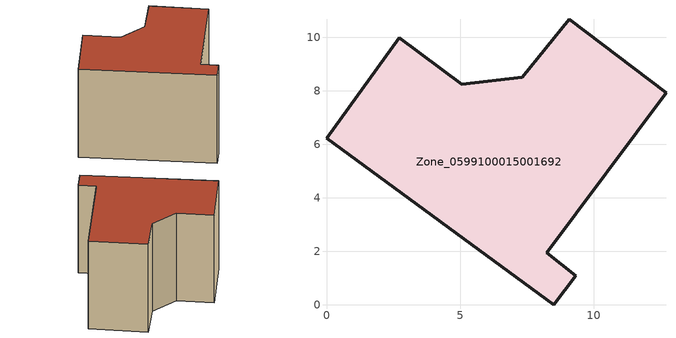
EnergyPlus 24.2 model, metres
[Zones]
Zone_0599100015001692
 floor ground (C_G): 8.49,0 0,6.22 2.73,9.99 5.06,8.24 7.32,8.51 9.07,10.69 12.69,7.94 8.23,1.96 9.31,1.09 z1.07
 wall outside (C_F): 0,6.22 8.49,0 9.31,1.09 8.23,1.96 12.69,7.94 9.07,10.69 7.32,8.51 5.06,8.24 2.73,9.99 0,6.22 z1.07:9.06
 roof outside (C_R): 9.31,1.09 8.23,1.96 12.69,7.94 9.07,10.69 7.32,8.51 5.06,8.24 2.73,9.99 0,6.22 8.49,0 z9.06
[BUILDING]
Pand.0599100015001692: North Axis=0; Terrain=City; Loads Convergence Tolerance Value=0.04; Temperature Convergence Tolerance Value=0.4; Solar Distribution=FullExterior; Maximum Number of Warmup Days=25; Minimum Number of Warmup Days=1
[Site:Location]
Rotterdam.The.Hague.AP_ZH_NLD Design_Conditions: Latitude=51.96; Longitude=4.45; Time Zone=1; Elevation=-4.5
[SITE:GROUNDTEMPERATURE:BUILDINGSURFACE]
18, 18, 18, 18, 18, 18, 18, 18, 18, 18, 18, 18
[MATERIAL] Thermal Absorptance=0.9; Solar Absorptance=0.7; Visible Absorptance=0.7
Name | Roughness | Thickness | Conductivity | Density | Specific Heat
G.TI.1975-1991 | MediumSmooth | 0.15 | 0.288461 | 540 | 1210
F.TI.1975-1991 | Rough | 0.3 | 0.230769 | 1920 | 840
R.TI.1975-1991 | MediumRough | 0.2 | 0.153846 | 1500 | 1000
[CONSTRUCTION]
C_G: G.TI.1975-1991
C_F: F.TI.1975-1991
C_R: R.TI.1975-1991
[ZONE]
Zone_0599100015001692: Type=1; Multiplier=1; Ceiling Height=Autocalculate; Volume=Autocalculate; Floor Area=autocalculate; Part of Total Floor Area=Yes
[ZONEINFILTRATION:DESIGNFLOWRATE]
Infil_Zone_0599100015001692: Zone or ZoneList or Space or SpaceList=Zone_0599100015001692; Schedule=AlwaysOn; Design Flow Rate Calculation Method=Flow/Area; Flow Rate per Floor Area=0.003; Constant Term Coefficient=1; Temperature Term Coefficient=0; Velocity Term Coefficient=0; Velocity Squared Term Coefficient=0
[HVACTEMPLATE:ZONE:IDEALLOADSAIRSYSTEM]
Zone_0599100015001692: Maximum Heating Supply Air Temperature=50; Minimum Cooling Supply Air Temperature=13; Maximum Heating Supply Air Humidity Ratio=0.0156; Minimum Cooling Supply Air Humidity Ratio=0.0077; Heating Limit=NoLimit; Cooling Limit=NoLimit; Dehumidification Control Type=ConstantSensibleHeatRatio; Cooling Sensible Heat Ratio=0.7; Dehumidification Setpoint=60; Humidification Control Type=None; Humidification Setpoint=30; Outdoor Air Method=None; Outdoor Air Flow Rate per Person=0.00944; Outdoor Air Flow Rate per Zone Floor Area=0; Outdoor Air Flow Rate per Zone=0; Demand Controlled Ventilation Type=None; Outdoor Air Economizer Type=NoEconomizer; Heat Recovery Type=None; Sensible Heat Recovery Effectiveness=0.7; Latent Heat Recovery Effectiveness=0.65
[ZONECONTROL:THERMOSTAT]
ThermostatControl_Zone_0599100015001692: Zone or ZoneList=Zone_0599100015001692; Control Type Schedule=DualSetpointControlType; Control 1=Thermostat_Zone_0599100015001692; Temperature Difference Between Cutout And Setpoint=0
[THERMOSTATSETPOINT:DUALSETPOINT]
Thermostat_Zone_0599100015001692: Heating Setpoint Temperature Schedule=HeatingSetpoint_Zone_0599100015001692; Cooling Setpoint Temperature Schedule=CoolingSetpoint_Zone_0599100015001692
[SCHEDULE:COMPACT]
HeatingSetpoint_Zone_0599100015001692: Through: 12/31, For: AllDays, Until: 24:00, 21
CoolingSetpoint_Zone_0599100015001692: Through: 12/31, For: AllDays, Until: 24:00, 24
DualSetpointControlType: Through: 12/31, For: AllDays, Until: 24:00, 4
AlwaysOn: Through: 12/31, For: AllDays, Until: 24:00, 1
